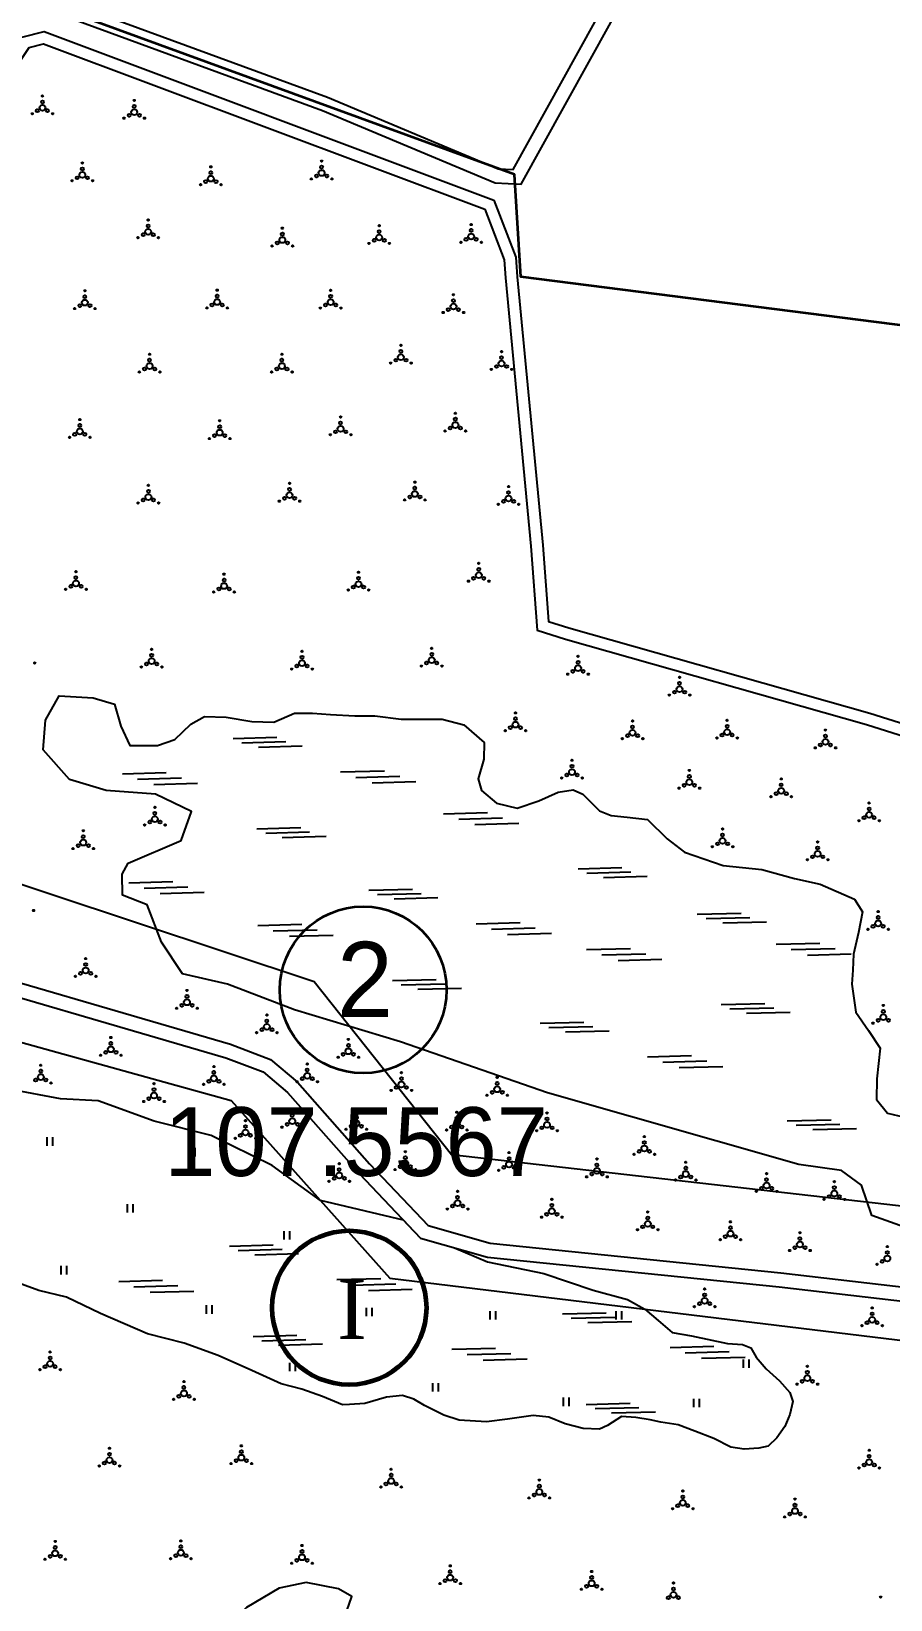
# Model space of a CAD drawing. Header units: millimetres. Extents: x 1378883 to 1389511, y 5662980 to 5673292.
# Drawn here: x 1380023 to 1380386, y 5669849 to 5670511 of the extents above; entities that cross this region are included whole.
import ezdxf
from ezdxf.enums import TextEntityAlignment as Align

# ---------------------------------------------------------------- set-up
doc = ezdxf.new("R2010")
doc.units = ezdxf.units.MM
doc.layers.add('_5Інше', color=252, linetype='Continuous', lineweight=25)
for name, color, linetype in [('N-raion', 1, 'Continuous'), ('zona', 3, 'Continuous'), ('вулиці', 7, 'Continuous'), ('залізниця', 7, 'Continuous'), ('КартаСкан', 252, 'Continuous'), ('район', 6, 'Continuous'), ('Умовні познач', 7, 'Continuous')]:
    doc.layers.add(name, color=color, linetype=linetype)
picture_1 = doc.add_image_def('image1.tif', size_in_pixel=(29607, 29619))

# ---------------------------------------------------------------- blocks, each defined once
blk = doc.blocks.new('ЧорнаПрибер')
at = {"layer": '_5Інше', "color": 160}
blk.add_lwpolyline([(44004, 27740), (43276, 27823), (43218, 27896), (42694, 28070), (42657, 27748), (42855, 27678), (42930, 27916), (43183, 27846), (43250, 27771), (43990, 27681)], dxfattribs=at)

msp = doc.modelspace()

# ---------------------------------------------------------------- linework, layer by layer
at = {"layer": 'N-raion', "color": 1, "lineweight": 35}
msp.add_circle((1380163.26, 5670106.4), 35.2, dxfattribs=at)
at = {"layer": 'zona', "color": 3, "lineweight": 60}
msp.add_circle((1380157.41, 5669972.24), 32.54, dxfattribs=at)
at = {"layer": 'вулиці', "color": 7}
for p, q in [((1380029.76, 5670040.61), (1380029.76, 5670044.21)), ((1380032.16, 5670040.61), (1380032.16, 5670044.21)), ((1380089.94, 5670036.13), (1380089.94, 5670039.73)), ((1380092.34, 5670036.13), (1380092.34, 5670039.73)), ((1380063.8, 5670012.4), (1380063.8, 5670016)), ((1380066.2, 5670012.4), (1380066.2, 5670016)), ((1380129.86, 5670001.01), (1380129.86, 5670004.61)), ((1380132.26, 5670001.01), (1380132.26, 5670004.61)), ((1380035.77, 5669986.29), (1380035.77, 5669989.89)), ((1380038.17, 5669986.29), (1380038.17, 5669989.89)), ((1380097.07, 5669969.68), (1380097.07, 5669973.28)), ((1380099.47, 5669969.68), (1380099.47, 5669973.28)), ((1380164.68, 5669968.64), (1380164.68, 5669972.24)), ((1380167.08, 5669968.64), (1380167.08, 5669972.24)), ((1380216.95, 5669967.21), (1380216.95, 5669970.81)), ((1380219.35, 5669967.21), (1380219.35, 5669970.81)), ((1380270.17, 5669967.21), (1380270.17, 5669970.81)), ((1380272.57, 5669967.21), (1380272.57, 5669970.81)), ((1380132.36, 5669945.38), (1380132.36, 5669948.98)), ((1380134.76, 5669945.38), (1380134.76, 5669948.98)), ((1380323.87, 5669946.8), (1380323.87, 5669950.4)), ((1380326.27, 5669946.8), (1380326.27, 5669950.4)), ((1380192.71, 5669936.83), (1380192.71, 5669940.43)), ((1380195.11, 5669936.83), (1380195.11, 5669940.43)), ((1380247.84, 5669930.66), (1380247.84, 5669934.26)), ((1380250.24, 5669930.66), (1380250.24, 5669934.26)), ((1380302.96, 5669930.19), (1380302.96, 5669933.79)), ((1380305.36, 5669930.19), (1380305.36, 5669933.79))]:
    msp.add_line(p, q, dxfattribs=at)
for points in [[(1379654.82, 5670655.12), (1380022.5, 5670529.43), (1380148.27, 5670483.31), (1380220.32, 5670453.12), (1380226.64, 5670452.75), (1380385.47, 5670739.36)], [(1379652.88, 5670649.44), (1380020.49, 5670523.77), (1380146.07, 5670477.72), (1380218.95, 5670447.19), (1380230.06, 5670446.54), (1380390.72, 5670736.45)]]:
    msp.add_lwpolyline(points, dxfattribs=at)
at = {"layer": 'вулиці', "color": 7, "lineweight": -2}
for points in [[(1379829.11, 5670160.26), (1379828.45, 5670165.8), (1379823.71, 5670174.83), (1379808.56, 5670183.64), (1379789.34, 5670191.09), (1379774.2, 5670206), (1379768.09, 5670211.65), (1379769.2, 5670218.79), (1379777.56, 5670237.08), (1379797.6, 5670277.8), (1379823.96, 5670339.65), (1379837.94, 5670372.37), (1379847.52, 5670374.36), (1379919.56, 5670358.88), (1379956.7, 5670354.89), (1379973.08, 5670354.89), (1379985.06, 5670373.31), (1379997.32, 5670421.23), (1380015, 5670493.43), (1380022.21, 5670504.24), (1380028.33, 5670505.81), (1380214.6, 5670436.02)], [(1380019.11, 5670508.6), (1380028.61, 5670511.05), (1380218.45, 5670439.91)], [(1380218.45, 5670439.91), (1380227.76, 5670415.82), (1380228.36, 5670407.48), (1380239.1, 5670294.16), (1380241.49, 5670262), (1380250.13, 5670259.33), (1380377.28, 5670223.21), (1380415.24, 5670211.3), (1380517.06, 5670174.54)], [(1380214.6, 5670436.02), (1380222.83, 5670414.72), (1380223.37, 5670407.07), (1380234.12, 5670293.73), (1380236.75, 5670258.24), (1380248.71, 5670254.53), (1380375.85, 5670218.42), (1380413.64, 5670206.57), (1380515.36, 5670169.84)], [(1380402.09, 5670002.53), (1380378.12, 5670011.2), (1380373.79, 5670023.97), (1380365.34, 5670030.13), (1380347.3, 5670032.64), (1380241.14, 5670063.01), (1380179.06, 5670084.43), (1380134.21, 5670097.99), (1380105.95, 5670108.86), (1380086.96, 5670113.26), (1380078.09, 5670126.55), (1380072.07, 5670142.29), (1380061.65, 5670146.45), (1380061.42, 5670155.24), (1380063.97, 5670159.87), (1380086.35, 5670169.52), (1380090.74, 5670181.79), (1380075.53, 5670189.1), (1380054.77, 5670190.56), (1380039.27, 5670195.23), (1380028.16, 5670207.79), (1380029.04, 5670220.35), (1380034.88, 5670230.58), (1380049.21, 5670229.7), (1380058.28, 5670227.07), (1380060.91, 5670217.72), (1380064.71, 5670209.55), (1380076.41, 5670209.55), (1380083.72, 5670212.17), (1380090.45, 5670218.6), (1380096.3, 5670221.81), (1380105.36, 5670221.52), (1380116.18, 5670219.77), (1380125.54, 5670219.48), (1380134.31, 5670223.27), (1380141.91, 5670223.27), (1380149.52, 5670222.69), (1380159.75, 5670222.11), (1380168.23, 5670222.11), (1380179.35, 5670220.65), (1380196.6, 5670220.65), (1380205.74, 5670218.34), (1380214.43, 5670210.83), (1380214.2, 5670203.79), (1380211.85, 5670195.57), (1380213.26, 5670190.65), (1380219.6, 5670185.25), (1380228.29, 5670183.14), (1380237.46, 5670186.19), (1380245.68, 5670189.94), (1380252.02, 5670190.88), (1380256.02, 5670189), (1380263.06, 5670181.96), (1380268, 5670180.09), (1380274.81, 5670179.38), (1380283.41, 5670178.35), (1380291.64, 5670170.13), (1380298.92, 5670164.5), (1380315.36, 5670158.87), (1380331.58, 5670157.23), (1380345.44, 5670153.47), (1380356.24, 5670151.12), (1380370.81, 5670144.79), (1380374.1, 5670139.39), (1380372.46, 5670130.71), (1380370.34, 5670121.55), (1380370.11, 5670114.75), (1380369.64, 5670108.88), (1380371.32, 5670097.03), (1380376.72, 5670089.29), (1380381.65, 5670081.78), (1380380.24, 5670068.87), (1380380.01, 5670060.19), (1380384.71, 5670054.32), (1380396.69, 5670051.5)], [(1379829.11, 5670160.26), (1379852.95, 5670154.76), (1379970.12, 5670123.52), (1380107.21, 5670083.47), (1380124.1, 5670077), (1380135.56, 5670067.43), (1380166, 5670033), (1380190.76, 5670006.88), (1380216.9, 5669999.49), (1380339.65, 5669986.96), (1380478.82, 5669970.77), (1380683.58, 5669946.17), (1380733.11, 5669939.84)], [(1379830.24, 5670153.84), (1379851.5, 5670148.93), (1379968.5, 5670117.74), (1380105.29, 5670077.78), (1380121.02, 5670071.76), (1380131.37, 5670063.11), (1380161.58, 5670028.95), (1380187.54, 5670001.56), (1380215.77, 5669993.57), (1380339, 5669980.99), (1380478.12, 5669964.81), (1380682.85, 5669940.21), (1380732.43, 5669933.87)], [(1380184.7, 5670004.56), (1380180.25, 5670009.25), (1380145.24, 5670017.54), (1380124.86, 5670032.21), (1380099.1, 5670044.92), (1380074.94, 5670050.95), (1380051.4, 5670059.53), (1380035.5, 5670060.48), (1380014.52, 5670064.29), (1379998.94, 5670069.38), (1379972.14, 5670077.81), (1379940.98, 5670090.83), (1379932.07, 5670089.24), (1379919.03, 5670087.97), (1379903.13, 5670089.24), (1379882.78, 5670090.51), (1379871.33, 5670100.04), (1379875.15, 5670104.49), (1379886.92, 5670107.35), (1379887.68, 5670120.59), (1379892, 5670123.55), (1379897.73, 5670131.49), (1379899, 5670136.27)], [(1380201.9, 5669997.5), (1380215.81, 5669991.61), (1380239.52, 5669986.66), (1380260.39, 5669979.59), (1380274.9, 5669975.7), (1380282.18, 5669971.67), (1380287.81, 5669966.87), (1380293.83, 5669961.74), (1380301.97, 5669960.33), (1380317.19, 5669957.1), (1380323.47, 5669956.64), (1380327.01, 5669955.27), (1380329.29, 5669951.28), (1380333.4, 5669946.49), (1380339.1, 5669941.32), (1380343.43, 5669936.38), (1380344.77, 5669932.67), (1380343.43, 5669927.11), (1380341.36, 5669922.06), (1380337.96, 5669917.22), (1380334.25, 5669913.82), (1380330.42, 5669912.95), (1380324.24, 5669912.54), (1380318.57, 5669913.37), (1380311.35, 5669917.07), (1380303.31, 5669920.06), (1380296.3, 5669922.84), (1380288.98, 5669923.87), (1380284.44, 5669924.9), (1380278.36, 5669925.93), (1380272.38, 5669926.24), (1380266.51, 5669922.53), (1380263.1, 5669920.88), (1380256.14, 5669921.3), (1380248.62, 5669923.26), (1380241.61, 5669926.04), (1380235.11, 5669926.66), (1380224.29, 5669925.22), (1380215.32, 5669923.98), (1380203.77, 5669924.8), (1380197.28, 5669926.86), (1380189.18, 5669931), (1380184.64, 5669933.68), (1380179.9, 5669935.12), (1380173.1, 5669934.51), (1380164.02, 5669931.73), (1380157.53, 5669931.31), (1380154.54, 5669931.21), (1380146.09, 5669934.81), (1380137.43, 5669937.9), (1380128.66, 5669940.11), (1380116.19, 5669945.78), (1380102.05, 5669952.01), (1380087.72, 5669957.21), (1380072.2, 5669961.14), (1380052.28, 5669969.79), (1380038, 5669976.61), (1380026.24, 5669979.54), (1380014.73, 5669983.77)], [(1380069.4, 5669827.46), (1380061.53, 5669806.84), (1380059.09, 5669793.55), (1380068.05, 5669791.11), (1380078.64, 5669787.58), (1380091.13, 5669777.54), (1380100.36, 5669770.22), (1380110.41, 5669758.55), (1380121.27, 5669749.6), (1380127.79, 5669761), (1380141.64, 5669800.87), (1380154.41, 5669838.58), (1380158.48, 5669850.25), (1380152.78, 5669853.5), (1380139.2, 5669856.22), (1380127.79, 5669853.77), (1380113.94, 5669845.64), (1380105.25, 5669837.23), (1380096.83, 5669833.43), (1380086.24, 5669833.7), (1380075.11, 5669833.43), (1380069.4, 5669827.46)]]:
    msp.add_lwpolyline(points, dxfattribs=at)
at = {"layer": 'вулиці', "color": 7}
for centre, radius in [((1380027.83, 5670478.83), 1.25), ((1380027.83, 5670481.33), 0.625), ((1380027.83, 5670483.83), 0.312), ((1380066.59, 5670479.46), 0.625), ((1380066.59, 5670481.96), 0.312), ((1380023.5, 5670476.33), 0.312), ((1380025.66, 5670477.58), 0.625), ((1380029.99, 5670477.58), 0.625), ((1380032.16, 5670476.33), 0.312), ((1380062.26, 5670474.46), 0.312), ((1380064.43, 5670475.71), 0.625), ((1380066.59, 5670476.96), 1.25), ((1380068.76, 5670475.71), 0.625), ((1380070.92, 5670474.46), 0.312), ((1380044.67, 5670453.03), 0.625), ((1380044.67, 5670455.53), 0.312), ((1380098.94, 5670451.42), 0.625), ((1380098.94, 5670453.92), 0.312), ((1380145.72, 5670451.33), 1.25), ((1380145.72, 5670453.83), 0.625), ((1380145.72, 5670456.33), 0.312), ((1380040.34, 5670448.03), 0.312), ((1380042.5, 5670449.28), 0.625), ((1380044.67, 5670450.53), 1.25), ((1380046.83, 5670449.28), 0.625), ((1380049, 5670448.03), 0.312), ((1380094.61, 5670446.42), 0.312), ((1380096.77, 5670447.67), 0.625), ((1380098.94, 5670448.92), 1.25), ((1380101.1, 5670447.67), 0.625), ((1380103.27, 5670446.42), 0.312), ((1380141.39, 5670448.83), 0.312), ((1380143.55, 5670450.08), 0.625), ((1380147.88, 5670450.08), 0.625), ((1380150.05, 5670448.83), 0.312), ((1380070.31, 5670425.24), 0.625), ((1380072.47, 5670426.49), 1.25), ((1380072.47, 5670428.99), 0.625), ((1380072.47, 5670431.49), 0.312), ((1380074.64, 5670425.24), 0.625), ((1380129.14, 5670425.52), 0.625), ((1380129.14, 5670428.02), 0.312), ((1380170.04, 5670426.59), 0.625), ((1380170.04, 5670429.09), 0.312), ((1380208.88, 5670424.55), 1.25), ((1380208.88, 5670427.05), 0.625), ((1380208.88, 5670429.55), 0.312), ((1380068.14, 5670423.99), 0.312), ((1380076.8, 5670423.99), 0.312), ((1380124.81, 5670420.52), 0.312), ((1380126.98, 5670421.77), 0.625), ((1380129.14, 5670423.02), 1.25), ((1380131.31, 5670421.77), 0.625), ((1380133.47, 5670420.52), 0.312), ((1380165.71, 5670421.59), 0.312), ((1380167.88, 5670422.84), 0.625), ((1380170.04, 5670424.09), 1.25), ((1380172.21, 5670422.84), 0.625), ((1380174.37, 5670421.59), 0.312), ((1380204.55, 5670422.05), 0.312), ((1380206.71, 5670423.3), 0.625), ((1380211.04, 5670423.3), 0.625), ((1380213.21, 5670422.05), 0.312), ((1380045.74, 5670399.08), 0.625), ((1380045.74, 5670401.58), 0.312), ((1380101.61, 5670399.35), 0.625), ((1380101.61, 5670401.85), 0.312), ((1380149.53, 5670399.28), 0.625), ((1380149.53, 5670401.78), 0.312), ((1380201.39, 5670399.91), 0.312), ((1380041.41, 5670394.08), 0.312), ((1380043.57, 5670395.33), 0.625), ((1380045.74, 5670396.58), 1.25), ((1380047.9, 5670395.33), 0.625), ((1380050.07, 5670394.08), 0.312), ((1380097.28, 5670394.35), 0.312), ((1380099.44, 5670395.6), 0.625), ((1380101.61, 5670396.85), 1.25), ((1380103.77, 5670395.6), 0.625), ((1380105.94, 5670394.35), 0.312), ((1380145.2, 5670394.28), 0.312), ((1380147.37, 5670395.53), 0.625), ((1380149.53, 5670396.78), 1.25), ((1380151.7, 5670395.53), 0.625), ((1380153.86, 5670394.28), 0.312), ((1380197.06, 5670392.41), 0.312), ((1380199.23, 5670393.66), 0.625), ((1380201.39, 5670394.91), 1.25), ((1380201.39, 5670397.41), 0.625), ((1380203.56, 5670393.66), 0.625), ((1380205.72, 5670392.41), 0.312), ((1380073.08, 5670372.31), 0.625), ((1380073.08, 5670374.81), 0.312), ((1380128.95, 5670372.31), 0.625), ((1380128.95, 5670374.81), 0.312), ((1380177.04, 5670372.29), 0.625), ((1380179.2, 5670373.54), 1.25), ((1380179.2, 5670376.04), 0.625), ((1380179.2, 5670378.54), 0.312), ((1380181.37, 5670372.29), 0.625), ((1380221.71, 5670373.37), 0.625), ((1380221.71, 5670375.87), 0.312), ((1380068.75, 5670367.31), 0.312), ((1380070.91, 5670368.56), 0.625), ((1380073.08, 5670369.81), 1.25), ((1380075.24, 5670368.56), 0.625), ((1380077.41, 5670367.31), 0.312), ((1380124.62, 5670367.31), 0.312), ((1380126.78, 5670368.56), 0.625), ((1380128.95, 5670369.81), 1.25), ((1380131.11, 5670368.56), 0.625), ((1380133.28, 5670367.31), 0.312), ((1380174.87, 5670371.04), 0.312), ((1380183.53, 5670371.04), 0.312), ((1380217.38, 5670368.37), 0.312), ((1380219.54, 5670369.62), 0.625), ((1380221.71, 5670370.87), 1.25), ((1380223.87, 5670369.62), 0.625), ((1380226.04, 5670368.37), 0.312), ((1380043.61, 5670347.22), 0.312), ((1380102.68, 5670346.69), 0.312), ((1380153.74, 5670345.79), 0.625), ((1380153.74, 5670348.29), 0.312), ((1380202.21, 5670344.9), 1.25), ((1380202.21, 5670347.4), 0.625), ((1380202.21, 5670349.9), 0.312), ((1380039.28, 5670339.72), 0.312), ((1380041.44, 5670340.97), 0.625), ((1380043.61, 5670342.22), 1.25), ((1380043.61, 5670344.72), 0.625), ((1380045.77, 5670340.97), 0.625), ((1380047.94, 5670339.72), 0.312), ((1380098.35, 5670339.19), 0.312), ((1380100.52, 5670340.44), 0.625), ((1380102.68, 5670341.69), 1.25), ((1380102.68, 5670344.19), 0.625), ((1380104.85, 5670340.44), 0.625), ((1380107.01, 5670339.19), 0.312), ((1380149.41, 5670340.79), 0.312), ((1380151.58, 5670342.04), 0.625), ((1380153.74, 5670343.29), 1.25), ((1380155.91, 5670342.04), 0.625), ((1380158.07, 5670340.79), 0.312), ((1380197.88, 5670342.4), 0.312), ((1380200.04, 5670343.65), 0.625), ((1380204.37, 5670343.65), 0.625), ((1380206.54, 5670342.4), 0.312), ((1380072.56, 5670319.46), 0.312), ((1380132.17, 5670320.26), 0.312), ((1380185.1, 5670320.79), 0.312), ((1380070.39, 5670313.21), 0.625), ((1380072.56, 5670314.46), 1.25), ((1380072.56, 5670316.96), 0.625), ((1380074.72, 5670313.21), 0.625), ((1380127.84, 5670312.76), 0.312), ((1380130, 5670314.01), 0.625), ((1380132.17, 5670315.26), 1.25), ((1380132.17, 5670317.76), 0.625), ((1380134.33, 5670314.01), 0.625), ((1380136.5, 5670312.76), 0.312), ((1380180.77, 5670313.29), 0.312), ((1380182.93, 5670314.54), 0.625), ((1380185.1, 5670315.79), 1.25), ((1380185.1, 5670318.29), 0.625), ((1380187.26, 5670314.54), 0.625), ((1380189.43, 5670313.29), 0.312), ((1380222.5, 5670312.67), 0.625), ((1380224.66, 5670313.92), 1.25), ((1380224.66, 5670316.42), 0.625), ((1380224.66, 5670318.92), 0.312), ((1380226.83, 5670312.67), 0.625), ((1380068.23, 5670311.96), 0.312), ((1380076.89, 5670311.96), 0.312), ((1380220.33, 5670311.42), 0.312), ((1380228.99, 5670311.42), 0.312), ((1380212.09, 5670286.49), 0.312), ((1380041.97, 5670280.51), 0.625), ((1380041.97, 5670283.01), 0.312), ((1380104.52, 5670279.44), 0.625), ((1380104.52, 5670281.94), 0.312), ((1380161.3, 5670280.25), 0.625), ((1380161.3, 5670282.75), 0.312), ((1380209.92, 5670280.24), 0.625), ((1380212.09, 5670281.49), 1.25), ((1380212.09, 5670283.99), 0.625), ((1380214.25, 5670280.24), 0.625), ((1380037.64, 5670275.51), 0.312), ((1380039.8, 5670276.76), 0.625), ((1380041.97, 5670278.01), 1.25), ((1380044.13, 5670276.76), 0.625), ((1380046.3, 5670275.51), 0.312), ((1380100.19, 5670274.44), 0.312), ((1380102.36, 5670275.69), 0.625), ((1380104.52, 5670276.94), 1.25), ((1380106.69, 5670275.69), 0.625), ((1380108.85, 5670274.44), 0.312), ((1380156.97, 5670275.25), 0.312), ((1380159.13, 5670276.5), 0.625), ((1380161.3, 5670277.75), 1.25), ((1380163.46, 5670276.5), 0.625), ((1380165.63, 5670275.25), 0.312), ((1380207.76, 5670278.99), 0.312), ((1380216.42, 5670278.99), 0.312), ((1380073.94, 5670247.72), 0.625), ((1380073.94, 5670250.22), 0.312), ((1380137.45, 5670246.86), 0.625), ((1380137.45, 5670249.36), 0.312), ((1380192.22, 5670245.63), 1.25), ((1380192.22, 5670248.13), 0.625), ((1380192.22, 5670250.63), 0.312), ((1380254.02, 5670247.22), 0.312), ((1380024.57, 5670244.42), 0.312), ((1380069.61, 5670242.72), 0.312), ((1380071.78, 5670243.97), 0.625), ((1380073.94, 5670245.22), 1.25), ((1380076.11, 5670243.97), 0.625), ((1380078.27, 5670242.72), 0.312), ((1380133.12, 5670241.86), 0.312), ((1380135.28, 5670243.11), 0.625), ((1380137.45, 5670244.36), 1.25), ((1380139.61, 5670243.11), 0.625), ((1380141.78, 5670241.86), 0.312), ((1380187.89, 5670243.13), 0.312), ((1380190.06, 5670244.38), 0.625), ((1380194.39, 5670244.38), 0.625), ((1380196.55, 5670243.13), 0.312), ((1380249.69, 5670239.72), 0.312), ((1380251.86, 5670240.97), 0.625), ((1380254.02, 5670242.22), 1.25), ((1380254.02, 5670244.72), 0.625), ((1380256.19, 5670240.97), 0.625), ((1380258.35, 5670239.72), 0.312), ((1380296.89, 5670233.37), 1.25), ((1380296.89, 5670235.87), 0.625), ((1380296.89, 5670238.37), 0.312), ((1380292.56, 5670230.87), 0.312), ((1380294.73, 5670232.12), 0.625), ((1380299.06, 5670232.12), 0.625), ((1380301.22, 5670230.87), 0.312), ((1380227.6, 5670220.88), 0.625), ((1380227.6, 5670223.38), 0.312), ((1380277.04, 5670219.97), 0.312), ((1380316.97, 5670220.24), 0.312), ((1380223.27, 5670215.88), 0.312), ((1380225.43, 5670217.13), 0.625), ((1380227.6, 5670218.38), 1.25), ((1380229.76, 5670217.13), 0.625), ((1380231.93, 5670215.88), 0.312), ((1380274.87, 5670213.72), 0.625), ((1380277.04, 5670214.97), 1.25), ((1380277.04, 5670217.47), 0.625), ((1380279.2, 5670213.72), 0.625), ((1380314.81, 5670213.99), 0.625), ((1380316.97, 5670215.24), 1.25), ((1380316.97, 5670217.74), 0.625), ((1380319.14, 5670213.99), 0.625), ((1380358.51, 5670213.61), 0.625), ((1380358.51, 5670216.11), 0.312), ((1380272.71, 5670212.47), 0.312), ((1380281.37, 5670212.47), 0.312), ((1380312.64, 5670212.74), 0.312), ((1380321.3, 5670212.74), 0.312), ((1380354.18, 5670208.61), 0.312), ((1380356.35, 5670209.86), 0.625), ((1380358.51, 5670211.11), 1.25), ((1380360.68, 5670209.86), 0.625), ((1380362.84, 5670208.61), 0.312), ((1380251.46, 5670200.87), 0.625), ((1380251.46, 5670203.37), 0.312), ((1380247.13, 5670195.87), 0.312), ((1380249.3, 5670197.12), 0.625), ((1380251.46, 5670198.37), 1.25), ((1380253.63, 5670197.12), 0.625), ((1380255.79, 5670195.87), 0.312), ((1380301.02, 5670194.08), 1.25), ((1380301.02, 5670196.58), 0.625), ((1380301.02, 5670199.08), 0.312), ((1380339.81, 5670193), 0.625), ((1380339.81, 5670195.5), 0.312), ((1380296.69, 5670191.58), 0.312), ((1380298.85, 5670192.83), 0.625), ((1380303.18, 5670192.83), 0.625), ((1380305.35, 5670191.58), 0.312), ((1380335.48, 5670188), 0.312), ((1380337.64, 5670189.25), 0.625), ((1380339.81, 5670190.5), 1.25), ((1380341.97, 5670189.25), 0.625), ((1380344.14, 5670188), 0.312), ((1380075.31, 5670181.02), 0.625), ((1380075.31, 5670183.52), 0.312), ((1380376.95, 5670180.33), 1.25), ((1380376.95, 5670182.83), 0.625), ((1380376.95, 5670185.33), 0.312), ((1380045.06, 5670173.6), 0.312), ((1380070.98, 5670176.02), 0.312), ((1380073.15, 5670177.27), 0.625), ((1380075.31, 5670178.52), 1.25), ((1380077.48, 5670177.27), 0.625), ((1380079.64, 5670176.02), 0.312), ((1380315.05, 5670174.34), 0.312), ((1380372.62, 5670177.83), 0.312), ((1380374.78, 5670179.08), 0.625), ((1380379.11, 5670179.08), 0.625), ((1380381.28, 5670177.83), 0.312), ((1380042.89, 5670167.35), 0.625), ((1380045.06, 5670168.6), 1.25), ((1380045.06, 5670171.1), 0.625), ((1380047.22, 5670167.35), 0.625), ((1380310.72, 5670166.84), 0.312), ((1380312.88, 5670168.09), 0.625), ((1380315.05, 5670169.34), 1.25), ((1380315.05, 5670171.84), 0.625), ((1380317.21, 5670168.09), 0.625), ((1380319.38, 5670166.84), 0.312), ((1380355.21, 5670168.85), 0.312), ((1380040.73, 5670166.1), 0.312), ((1380049.39, 5670166.1), 0.312), ((1380350.88, 5670161.35), 0.312), ((1380353.05, 5670162.6), 0.625), ((1380355.21, 5670163.85), 1.25), ((1380355.21, 5670166.35), 0.625), ((1380357.38, 5670162.6), 0.625), ((1380359.54, 5670161.35), 0.312), ((1380024.06, 5670139.93), 0.312), ((1380380.76, 5670134.5), 1.25), ((1380380.76, 5670137), 0.625), ((1380380.76, 5670139.5), 0.312), ((1380376.43, 5670132), 0.312), ((1380378.59, 5670133.25), 0.625), ((1380382.92, 5670133.25), 0.625), ((1380385.09, 5670132), 0.312), ((1380046.09, 5670114.64), 1.25), ((1380046.09, 5670117.14), 0.625), ((1380046.09, 5670119.64), 0.312), ((1380041.76, 5670112.14), 0.312), ((1380043.93, 5670113.39), 0.625), ((1380048.26, 5670113.39), 0.625), ((1380050.42, 5670112.14), 0.312), ((1380088.85, 5670101.18), 1.25), ((1380088.85, 5670103.68), 0.625), ((1380088.85, 5670106.18), 0.312), ((1380084.52, 5670098.68), 0.312), ((1380086.68, 5670099.93), 0.625), ((1380091.01, 5670099.93), 0.625), ((1380093.18, 5670098.68), 0.312), ((1380122.6, 5670095.83), 0.312), ((1380382.93, 5670094.86), 1.25), ((1380382.93, 5670097.36), 0.625), ((1380382.93, 5670099.86), 0.312), ((1380118.27, 5670088.33), 0.312), ((1380120.44, 5670089.58), 0.625), ((1380122.6, 5670090.83), 1.25), ((1380122.6, 5670093.33), 0.625), ((1380124.77, 5670089.58), 0.625), ((1380126.93, 5670088.33), 0.312), ((1380378.6, 5670092.36), 0.312), ((1380380.76, 5670093.61), 0.625), ((1380385.09, 5670093.61), 0.625), ((1380056.7, 5670081.32), 1.25), ((1380056.7, 5670083.82), 0.625), ((1380056.7, 5670086.32), 0.312), ((1380157.03, 5670080.48), 1.25), ((1380157.03, 5670082.98), 0.625), ((1380157.03, 5670085.48), 0.312), ((1380027.11, 5670074.62), 0.312), ((1380052.37, 5670078.82), 0.312), ((1380054.54, 5670080.07), 0.625), ((1380058.87, 5670080.07), 0.625), ((1380061.03, 5670078.82), 0.312), ((1380139.65, 5670075.13), 0.312), ((1380152.7, 5670077.98), 0.312), ((1380154.86, 5670079.23), 0.625), ((1380159.19, 5670079.23), 0.625), ((1380161.36, 5670077.98), 0.312), ((1380024.94, 5670068.37), 0.625), ((1380027.11, 5670069.62), 1.25), ((1380027.11, 5670072.12), 0.625), ((1380029.27, 5670068.37), 0.625), ((1380098.06, 5670067.8), 0.625), ((1380100.22, 5670069.05), 1.25), ((1380100.22, 5670071.55), 0.625), ((1380100.22, 5670074.05), 0.312), ((1380102.39, 5670067.8), 0.625), ((1380135.32, 5670067.63), 0.312), ((1380137.48, 5670068.88), 0.625), ((1380139.65, 5670070.13), 1.25), ((1380139.65, 5670072.63), 0.625), ((1380141.81, 5670068.88), 0.625), ((1380143.98, 5670067.63), 0.312), ((1380179.42, 5670068.96), 0.625), ((1380179.42, 5670071.46), 0.312), ((1380219.86, 5670069.45), 0.312), ((1380031.44, 5670067.12), 0.312), ((1380072.77, 5670060.55), 0.625), ((1380074.94, 5670061.8), 1.25), ((1380074.94, 5670064.3), 0.625), ((1380074.94, 5670066.8), 0.312), ((1380077.1, 5670060.55), 0.625), ((1380095.89, 5670066.55), 0.312), ((1380104.55, 5670066.55), 0.312), ((1380175.09, 5670063.96), 0.312), ((1380177.26, 5670065.21), 0.625), ((1380179.42, 5670066.46), 1.25), ((1380181.59, 5670065.21), 0.625), ((1380183.75, 5670063.96), 0.312), ((1380215.53, 5670061.95), 0.312), ((1380217.7, 5670063.2), 0.625), ((1380219.86, 5670064.45), 1.25), ((1380219.86, 5670066.95), 0.625), ((1380222.03, 5670063.2), 0.625), ((1380224.19, 5670061.95), 0.312), ((1380070.61, 5670059.3), 0.312), ((1380079.27, 5670059.3), 0.312), ((1380133.33, 5670055.95), 0.312), ((1380160.37, 5670055.09), 0.312), ((1380202.82, 5670054.76), 0.312), ((1380240.92, 5670054.43), 0.312), ((1380113.57, 5670048.73), 0.625), ((1380113.57, 5670051.23), 0.312), ((1380129, 5670048.45), 0.312), ((1380131.16, 5670049.7), 0.625), ((1380133.33, 5670050.95), 1.25), ((1380133.33, 5670053.45), 0.625), ((1380135.49, 5670049.7), 0.625), ((1380137.66, 5670048.45), 0.312), ((1380158.21, 5670048.84), 0.625), ((1380160.37, 5670050.09), 1.25), ((1380160.37, 5670052.59), 0.625), ((1380162.54, 5670048.84), 0.625), ((1380200.65, 5670048.51), 0.625), ((1380202.82, 5670049.76), 1.25), ((1380202.82, 5670052.26), 0.625), ((1380204.98, 5670048.51), 0.625), ((1380238.75, 5670048.18), 0.625), ((1380240.92, 5670049.43), 1.25), ((1380240.92, 5670051.93), 0.625), ((1380243.08, 5670048.18), 0.625), ((1380109.24, 5670043.73), 0.312), ((1380111.4, 5670044.98), 0.625), ((1380113.57, 5670046.23), 1.25), ((1380115.73, 5670044.98), 0.625), ((1380117.9, 5670043.73), 0.312), ((1380156.04, 5670047.59), 0.312), ((1380164.7, 5670047.59), 0.312), ((1380198.49, 5670047.26), 0.312), ((1380207.15, 5670047.26), 0.312), ((1380236.59, 5670046.93), 0.312), ((1380245.25, 5670046.93), 0.312), ((1380282.02, 5670041.99), 0.625), ((1380282.02, 5670044.49), 0.312), ((1380181.09, 5670035.56), 0.625), ((1380181.09, 5670038.06), 0.312), ((1380224.88, 5670035.23), 0.625), ((1380224.88, 5670037.73), 0.312), ((1380262, 5670034.99), 0.312), ((1380277.69, 5670036.99), 0.312), ((1380279.85, 5670038.24), 0.625), ((1380282.02, 5670039.49), 1.25), ((1380284.18, 5670038.24), 0.625), ((1380286.35, 5670036.99), 0.312), ((1380153.17, 5670028.07), 1.25), ((1380153.17, 5670030.57), 0.625), ((1380153.17, 5670033.07), 0.312), ((1380176.76, 5670030.56), 0.312), ((1380178.93, 5670031.81), 0.625), ((1380181.09, 5670033.06), 1.25), ((1380183.26, 5670031.81), 0.625), ((1380185.42, 5670030.56), 0.312), ((1380220.55, 5670030.23), 0.312), ((1380222.71, 5670031.48), 0.625), ((1380224.88, 5670032.73), 1.25), ((1380227.04, 5670031.48), 0.625), ((1380229.21, 5670030.23), 0.312), ((1380259.83, 5670028.74), 0.625), ((1380262, 5670029.99), 1.25), ((1380262, 5670032.49), 0.625), ((1380264.16, 5670028.74), 0.625), ((1380299.5, 5670028.66), 1.25), ((1380299.5, 5670031.16), 0.625), ((1380299.5, 5670033.66), 0.312), ((1380333.65, 5670028.82), 0.312), ((1380148.84, 5670025.57), 0.312), ((1380151.01, 5670026.82), 0.625), ((1380155.34, 5670026.82), 0.625), ((1380157.5, 5670025.57), 0.312), ((1380203.15, 5670021.37), 0.312), ((1380257.67, 5670027.49), 0.312), ((1380266.33, 5670027.49), 0.312), ((1380295.17, 5670026.16), 0.312), ((1380297.34, 5670027.41), 0.625), ((1380301.67, 5670027.41), 0.625), ((1380303.83, 5670026.16), 0.312), ((1380329.32, 5670021.32), 0.312), ((1380331.49, 5670022.57), 0.625), ((1380333.65, 5670023.82), 1.25), ((1380333.65, 5670026.32), 0.625), ((1380335.82, 5670022.57), 0.625), ((1380337.98, 5670021.32), 0.312), ((1380362.26, 5670020.43), 1.25), ((1380362.26, 5670022.93), 0.625), ((1380362.26, 5670025.43), 0.312), ((1380200.99, 5670015.12), 0.625), ((1380203.15, 5670016.37), 1.25), ((1380203.15, 5670018.87), 0.625), ((1380205.32, 5670015.12), 0.625), ((1380242.95, 5670015.46), 0.625), ((1380242.95, 5670017.96), 0.312), ((1380357.93, 5670017.93), 0.312), ((1380360.1, 5670019.18), 0.625), ((1380364.43, 5670019.18), 0.625), ((1380366.59, 5670017.93), 0.312), ((1380198.82, 5670013.87), 0.312), ((1380207.48, 5670013.87), 0.312), ((1380238.62, 5670010.46), 0.312), ((1380240.78, 5670011.71), 0.625), ((1380242.95, 5670012.96), 1.25), ((1380245.11, 5670011.71), 0.625), ((1380247.28, 5670010.46), 0.312), ((1380283.46, 5670007.62), 1.25), ((1380283.46, 5670010.12), 0.625), ((1380283.46, 5670012.62), 0.312), ((1380318.38, 5670008.48), 0.312), ((1380279.13, 5670005.12), 0.312), ((1380281.29, 5670006.37), 0.625), ((1380285.62, 5670006.37), 0.625), ((1380287.79, 5670005.12), 0.312), ((1380316.22, 5670002.23), 0.625), ((1380318.38, 5670003.48), 1.25), ((1380318.38, 5670005.98), 0.625), ((1380320.55, 5670002.23), 0.625), ((1380347.72, 5670001.38), 0.625), ((1380347.72, 5670003.88), 0.312), ((1380314.05, 5670000.98), 0.312), ((1380322.71, 5670000.98), 0.312), ((1380343.39, 5669996.38), 0.312), ((1380345.55, 5669997.63), 0.625), ((1380347.72, 5669998.88), 1.25), ((1380349.88, 5669997.63), 0.625), ((1380352.05, 5669996.38), 0.312), ((1380384.64, 5669995.54), 0.625), ((1380384.64, 5669998.04), 0.312), ((1380380.31, 5669990.54), 0.312), ((1380382.47, 5669991.79), 0.625), ((1380384.64, 5669993.04), 1.25), ((1380307.48, 5669975.14), 1.25), ((1380307.48, 5669977.64), 0.625), ((1380307.48, 5669980.14), 0.312), ((1380303.15, 5669972.64), 0.312), ((1380305.31, 5669973.89), 0.625), ((1380309.64, 5669973.89), 0.625), ((1380311.81, 5669972.64), 0.312), ((1380378.22, 5669969.64), 0.625), ((1380378.22, 5669972.14), 0.312), ((1380373.89, 5669964.64), 0.312), ((1380376.06, 5669965.89), 0.625), ((1380378.22, 5669967.14), 1.25), ((1380380.39, 5669965.89), 0.625), ((1380382.55, 5669964.64), 0.312), ((1380031.06, 5669948.55), 1.25), ((1380031.06, 5669951.05), 0.625), ((1380031.06, 5669953.55), 0.312), ((1380026.73, 5669946.05), 0.312), ((1380028.9, 5669947.3), 0.625), ((1380033.23, 5669947.3), 0.625), ((1380035.39, 5669946.05), 0.312), ((1380350.86, 5669942.45), 1.25), ((1380350.86, 5669944.95), 0.625), ((1380350.86, 5669947.45), 0.312), ((1380085.41, 5669934.81), 0.625), ((1380087.58, 5669936.06), 1.25), ((1380087.58, 5669938.56), 0.625), ((1380087.58, 5669941.06), 0.312), ((1380089.74, 5669934.81), 0.625), ((1380346.53, 5669939.95), 0.312), ((1380348.7, 5669941.2), 0.625), ((1380353.03, 5669941.2), 0.625), ((1380355.19, 5669939.95), 0.312), ((1380083.25, 5669933.56), 0.312), ((1380091.91, 5669933.56), 0.312), ((1380056.13, 5669907.89), 1.25), ((1380056.13, 5669910.39), 0.625), ((1380056.13, 5669912.89), 0.312), ((1380111.82, 5669908.92), 1.25), ((1380111.82, 5669911.42), 0.625), ((1380111.82, 5669913.92), 0.312), ((1380376.98, 5669909.55), 0.625), ((1380376.98, 5669912.05), 0.312), ((1380051.8, 5669905.39), 0.312), ((1380053.97, 5669906.64), 0.625), ((1380058.3, 5669906.64), 0.625), ((1380060.46, 5669905.39), 0.312), ((1380107.49, 5669906.42), 0.312), ((1380109.65, 5669907.67), 0.625), ((1380113.99, 5669907.67), 0.625), ((1380116.15, 5669906.42), 0.312), ((1380175.07, 5669904.05), 0.312), ((1380372.65, 5669904.55), 0.312), ((1380374.81, 5669905.8), 0.625), ((1380376.98, 5669907.05), 1.25), ((1380379.14, 5669905.8), 0.625), ((1380381.31, 5669904.55), 0.312), ((1380170.74, 5669896.55), 0.312), ((1380172.9, 5669897.8), 0.625), ((1380175.07, 5669899.05), 1.25), ((1380175.07, 5669901.55), 0.625), ((1380177.23, 5669897.8), 0.625), ((1380179.4, 5669896.55), 0.312), ((1380237.66, 5669894.44), 1.25), ((1380237.66, 5669896.94), 0.625), ((1380237.66, 5669899.44), 0.312), ((1380233.33, 5669891.94), 0.312), ((1380235.49, 5669893.19), 0.625), ((1380239.82, 5669893.19), 0.625), ((1380241.99, 5669891.94), 0.312), ((1380296.1, 5669888.59), 0.625), ((1380298.27, 5669889.84), 1.25), ((1380298.27, 5669892.34), 0.625), ((1380298.27, 5669894.84), 0.312), ((1380300.43, 5669888.59), 0.625), ((1380345.63, 5669888.91), 0.625), ((1380345.63, 5669891.41), 0.312), ((1380293.94, 5669887.34), 0.312), ((1380302.6, 5669887.34), 0.312), ((1380341.3, 5669883.91), 0.312), ((1380343.46, 5669885.16), 0.625), ((1380345.63, 5669886.41), 1.25), ((1380347.8, 5669885.16), 0.625), ((1380349.96, 5669883.91), 0.312), ((1380033.21, 5669868.54), 1.25), ((1380033.21, 5669871.04), 0.625), ((1380033.21, 5669873.54), 0.312), ((1380086.27, 5669868.78), 1.25), ((1380086.27, 5669871.28), 0.625), ((1380086.27, 5669873.78), 0.312), ((1380137.44, 5669869.34), 0.625), ((1380137.44, 5669871.84), 0.312), ((1380028.88, 5669866.04), 0.312), ((1380031.04, 5669867.29), 0.625), ((1380035.37, 5669867.29), 0.625), ((1380037.54, 5669866.04), 0.312), ((1380081.94, 5669866.28), 0.312), ((1380084.11, 5669867.53), 0.625), ((1380088.44, 5669867.53), 0.625), ((1380090.6, 5669866.28), 0.312), ((1380133.11, 5669864.34), 0.312), ((1380135.28, 5669865.59), 0.625), ((1380137.44, 5669866.84), 1.25), ((1380139.61, 5669865.59), 0.625), ((1380141.77, 5669864.34), 0.312), ((1380200.04, 5669863.25), 0.312), ((1380195.71, 5669855.75), 0.312), ((1380197.87, 5669857), 0.625), ((1380200.04, 5669858.25), 1.25), ((1380200.04, 5669860.75), 0.625), ((1380202.2, 5669857), 0.625), ((1380204.37, 5669855.75), 0.312), ((1380259.77, 5669855.86), 1.25), ((1380259.77, 5669858.36), 0.625), ((1380259.77, 5669860.86), 0.312), ((1380294.32, 5669856.01), 0.312), ((1380255.44, 5669853.36), 0.312), ((1380257.6, 5669854.61), 0.625), ((1380261.93, 5669854.61), 0.625), ((1380264.1, 5669853.36), 0.312), ((1380292.15, 5669849.76), 0.625), ((1380294.32, 5669851.01), 1.25), ((1380294.32, 5669853.51), 0.625), ((1380296.48, 5669849.76), 0.625), ((1380381.82, 5669850.05), 0.312)]:
    msp.add_circle(centre, radius, dxfattribs=at)
at = {"layer": 'район', "color": 6, "lineweight": 35}
msp.add_lwpolyline([(1380675.09, 5670423.4), (1380633.27, 5670420.35), (1380538.81, 5670431.87), (1380530.24, 5670369.18), (1380229.81, 5670407.48), (1380227.16, 5670450.71), (1379975.24, 5670542.72), (1379665.68, 5670650.56)], dxfattribs=at)
at = {"layer": 'Умовні познач', "color": 0, "lineweight": 25}
for p, q in [((1380108.33, 5670212.58), (1380126.83, 5670213.09)), ((1380112.06, 5670210.75), (1380130.56, 5670211.27)), ((1380119.05, 5670208.94), (1380137.55, 5670209.45)), ((1380061.58, 5670197.67), (1380080.09, 5670198.18)), ((1380068.03, 5670195.4), (1380086.53, 5670195.91)), ((1380074.86, 5670193.13), (1380093.36, 5670193.64)), ((1380153.75, 5670198.42), (1380172.25, 5670198.93)), ((1380160.2, 5670196.15), (1380178.7, 5670196.66)), ((1380167.02, 5670193.88), (1380185.52, 5670194.39)), ((1380197.22, 5670180.8), (1380215.72, 5670181.31)), ((1380118.37, 5670174.42), (1380136.88, 5670174.94)), ((1380203.66, 5670178.53), (1380222.17, 5670179.04)), ((1380210.49, 5670176.25), (1380228.99, 5670176.77)), ((1380122.1, 5670172.6), (1380140.61, 5670173.11)), ((1380129.09, 5670170.78), (1380147.6, 5670171.3)), ((1380254.01, 5670157.55), (1380272.51, 5670158.07)), ((1380257.74, 5670155.73), (1380276.24, 5670156.24)), ((1380264.73, 5670153.91), (1380283.23, 5670154.43)), ((1380064.33, 5670151.65), (1380082.83, 5670152.16)), ((1380070.77, 5670149.37), (1380089.28, 5670149.89)), ((1380077.6, 5670147.1), (1380096.1, 5670147.62)), ((1380165.59, 5670148.49), (1380184.09, 5670149.01)), ((1380169.32, 5670146.67), (1380187.82, 5670147.18)), ((1380176.31, 5670144.85), (1380194.81, 5670145.37)), ((1380118.85, 5670133.59), (1380137.35, 5670134.1)), ((1380211.01, 5670134.34), (1380229.51, 5670134.85)), ((1380304.39, 5670138.33), (1380322.89, 5670138.85)), ((1380308.12, 5670136.51), (1380326.62, 5670137.02)), ((1380315.11, 5670134.69), (1380333.61, 5670135.21)), ((1380125.29, 5670131.31), (1380143.79, 5670131.83)), ((1380132.12, 5670129.04), (1380150.62, 5670129.56)), ((1380217.46, 5670132.06), (1380235.96, 5670132.58)), ((1380224.28, 5670129.79), (1380242.79, 5670130.31)), ((1380257.64, 5670123.43), (1380276.14, 5670123.94)), ((1380264.09, 5670121.16), (1380282.59, 5670121.67)), ((1380337.62, 5670125.68), (1380356.12, 5670126.2)), ((1380344.07, 5670123.41), (1380362.57, 5670123.92)), ((1380350.89, 5670121.14), (1380369.39, 5670121.65)), ((1380270.91, 5670118.88), (1380289.42, 5670119.4)), ((1380175.64, 5670110.34), (1380194.14, 5670110.85)), ((1380179.36, 5670108.52), (1380197.87, 5670109.03)), ((1380186.36, 5670106.7), (1380204.86, 5670107.21)), ((1380314.43, 5670100.18), (1380332.93, 5670100.69)), ((1380318.16, 5670098.36), (1380336.66, 5670098.87)), ((1380325.15, 5670096.54), (1380343.65, 5670097.05)), ((1380237.98, 5670092.32), (1380256.48, 5670092.83)), ((1380241.71, 5670090.49), (1380260.21, 5670091.01)), ((1380248.7, 5670088.68), (1380267.2, 5670089.19)), ((1380283.4, 5670078.16), (1380301.9, 5670078.67)), ((1380289.85, 5670075.89), (1380308.35, 5670076.4)), ((1380296.67, 5670073.62), (1380315.17, 5670074.13)), ((1380342.4, 5670051.09), (1380360.9, 5670051.6)), ((1380346.13, 5670049.26), (1380364.63, 5670049.78)), ((1380353.12, 5670047.45), (1380371.62, 5670047.96)), ((1380106.77, 5669998.22), (1380125.27, 5669998.74)), ((1380110.5, 5669996.4), (1380129, 5669996.91)), ((1380117.49, 5669994.58), (1380135.99, 5669995.1)), ((1380060.02, 5669983.32), (1380078.52, 5669983.83)), ((1380152.19, 5669984.07), (1380170.69, 5669984.58)), ((1380158.63, 5669981.79), (1380177.13, 5669982.31)), ((1380066.47, 5669981.04), (1380084.97, 5669981.56)), ((1380073.29, 5669978.77), (1380091.79, 5669979.28)), ((1380165.46, 5669979.52), (1380183.96, 5669980.03)), ((1380247.45, 5669969.59), (1380265.95, 5669970.1)), ((1380251.18, 5669967.76), (1380269.68, 5669968.28)), ((1380258.17, 5669965.95), (1380276.67, 5669966.46)), ((1380116.81, 5669960.07), (1380135.31, 5669960.58)), ((1380120.54, 5669958.25), (1380139.04, 5669958.76)), ((1380127.53, 5669956.43), (1380146.03, 5669956.94)), ((1380292.86, 5669955.43), (1380311.37, 5669955.94)), ((1380200.7, 5669954.68), (1380219.2, 5669955.19)), ((1380207.15, 5669952.41), (1380225.65, 5669952.92)), ((1380213.97, 5669950.14), (1380232.47, 5669950.65)), ((1380299.31, 5669953.16), (1380317.81, 5669953.67)), ((1380306.14, 5669950.89), (1380324.64, 5669951.4)), ((1380257.49, 5669931.43), (1380275.99, 5669931.95)), ((1380261.22, 5669929.61), (1380279.72, 5669930.12)), ((1380268.21, 5669927.79), (1380286.71, 5669928.31))]:
    msp.add_line(p, q, dxfattribs=at)

# ---------------------------------------------------------------- block references
at = {"layer": 'залізниця'}
msp.add_blockref('ЧорнаПрибер', (1336924.52, 5642213.76), dxfattribs=at)

# ---------------------------------------------------------------- texts
at = {"layer": 'N-raion', "color": 1, "lineweight": 35}
msp.add_text('2', height=31.73, dxfattribs=at).set_placement((1380152.24, 5670094.96))
msp.add_text('107.5567', height=29.053, dxfattribs=at).set_placement((1380160.27, 5670027.84), align=Align.CENTER)
at = {"layer": 'район', "insert": (1380152.19, 5669984.07), "char_height": 25, "width": 80.2867, "attachment_point": 1}
msp.add_mtext('{\\fTimes New Roman|b0|i0|c204|p18;\\C3;І}', dxfattribs=at)

# ---------------------------------------------------------------- pictures from other files: only their frames are drawn
at = {"layer": 'КартаСкан'}
image = msp.add_image(picture_1, insert=(1378952.03, 5663192.31), size_in_units=(10026.9, 10030.97), rotation=0.395435, dxfattribs=at)
image.dxf.flags = 15

doc.saveas('drawing.dxf')
